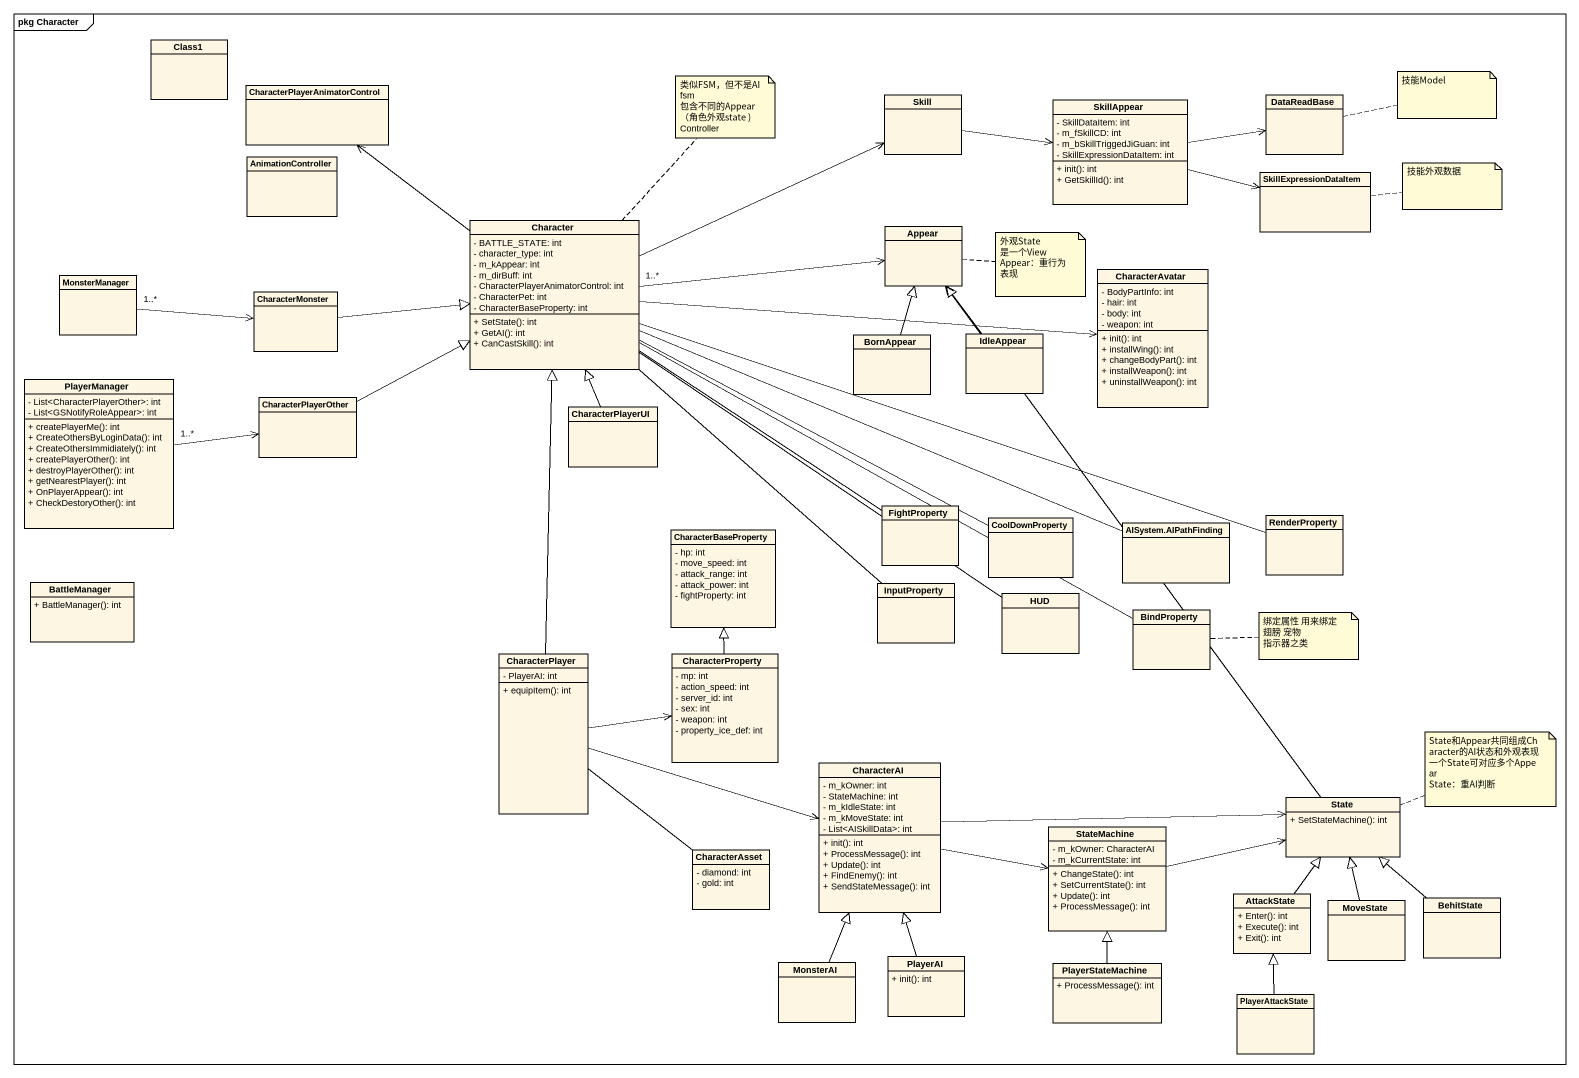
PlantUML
@startuml
mainframe pkg Character
hide circle
hide empty members
skinparam classAttributeIconSize 0
class Class1
class "CharacterPlayerAnimatorControl" as CharacterPlayerAnimatorContr
class Skill
class SkillAppear {
  - SkillDataItem: int
  - m_fSkillCD: int
  - m_bSkillTriggedJiGuan: int
  - SkillExpressionDataItem: int
  + init(): int
  + GetSkillId(): int
}
class DataReadBase
class AnimationController
class SkillExpressionDataItem
class Character {
  - BATTLE_STATE: int
  - character_type: int
  - m_kAppear: int
  - m_dirBuff: int
  - CharacterPlayerAnimatorControl: int
  - CharacterPet: int
  - CharacterBaseProperty: int
  + SetState(): int
  + GetAI(): int
  + CanCastSkill(): int
}
class Appear
class CharacterAvatar {
  - BodyPartInfo: int
  - hair: int
  - body: int
  - weapon: int
  + init(): int
  + installWing(): int
  + changeBodyPart(): int
  + installWeapon(): int
  + uninstallWeapon(): int
}
class MonsterManager
class CharacterMonster
class BornAppear
class IdleAppear
class PlayerManager {
  - List<CharacterPlayerOther>: int
  - List<GSNotifyRoleAppear>: int
  + createPlayerMe(): int
  + CreateOthersByLoginData(): int
  + CreateOthersImmidiately(): int
  + createPlayerOther(): int
  + destroyPlayerOther(): int
  + getNearestPlayer(): int
  + OnPlayerAppear(): int
  + CheckDestoryOther(): int
}
class CharacterPlayerOther
class CharacterPlayerUI
class CharacterBaseProperty {
  - hp: int
  - move_speed: int
  - attack_range: int
  - attack_power: int
  - fightProperty: int
}
class FightProperty
class CoolDownProperty
class "AISystem.AIPathFinding" as AISystem_AIPathFinding
class RenderProperty
class BattleManager {
  + BattleManager(): int
}
class InputProperty
class HUD
class BindProperty
class CharacterPlayer {
  - PlayerAI: int
  + equipItem(): int
}
class CharacterProperty {
  - mp: int
  - action_speed: int
  - server_id: int
  - sex: int
  - weapon: int
  - property_ice_def: int
}
class CharacterAI {
  - m_kOwner: int
  - StateMachine: int
  - m_kIdleState: int
  - m_kMoveState: int
  - List<AISkillData>: int
  + init(): int
  + ProcessMessage(): int
  + Update(): int
  + FindEnemy(): int
  + SendStateMessage(): int
}
class "State" as State_ {
  + SetStateMachine(): int
}
class CharacterAsset {
  - diamond: int
  - gold: int
}
class StateMachine {
  - m_kOwner: CharacterAI
  - m_kCurrentState: int
  + ChangeState(): int
  + SetCurrentState(): int
  + Update(): int
  + ProcessMessage(): int
}
class AttackState {
  + Enter(): int
  + Execute(): int
  + Exit(): int
}
class MoveState
class BehitState
class MonsterAI
class PlayerAI {
  + init(): int
}
class PlayerStateMachine {
  + ProcessMessage(): int
}
class PlayerAttackState
Skill -right-> SkillAppear
SkillAppear -right-> DataReadBase
SkillAppear -right-> SkillExpressionDataItem
Character -up-> CharacterPlayerAnimatorContr
Character -right-> Skill
Character "1..*" -right-> Appear
Character -right-> CharacterAvatar
Character -- FightProperty
Character -right- CoolDownProperty
Character -right- AISystem_AIPathFinding
Character -right- RenderProperty
Character -- InputProperty
Character -- HUD
Character -right- BindProperty
MonsterManager "1..*" -right-> CharacterMonster
CharacterMonster -right-|> Character
BornAppear -up-|> Appear
IdleAppear -up-|> Appear
PlayerManager "1..*" -right-> CharacterPlayerOther
CharacterPlayerOther -right-|> Character
CharacterPlayerUI -up-|> Character
CharacterPlayer -up-|> Character
CharacterPlayer -right-> CharacterProperty
CharacterPlayer -right-> CharacterAI
CharacterPlayer -- CharacterAsset
CharacterProperty -up-|> CharacterBaseProperty
CharacterAI -right-> State_
CharacterAI -right-> StateMachine
State_ -up-> Appear
StateMachine -right-> State_
AttackState -up-|> State_
MoveState -up-|> State_
BehitState -up-|> State_
MonsterAI -up-|> CharacterAI
PlayerAI -up-|> CharacterAI
PlayerStateMachine -up-|> StateMachine
PlayerAttackState -up-|> AttackState
note top of Character
  类似FSM，但不是AI fsm
  包含不同的Appear（角色外观state )
  Controller
end note
note right of DataReadBase : 技能Model
note right of SkillExpressionDataItem : 技能外观数据
note right of Appear
  外观State
  是一个View
  Appear：重行为表现
end note
note right of BindProperty : 绑定属性 用来绑定 翅膀 宠物 指示器之类
note right of State_
  State和Appear共同组成Character的AI状态和外观表现
  一个State可对应多个Appear
  State：重AI判断
end note
@enduml
